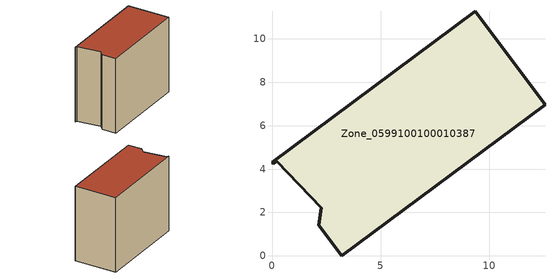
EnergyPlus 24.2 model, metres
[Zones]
Zone_0599100100010387
 floor ground (C_G): 9.36,11.28 12.58,6.96 3.22,0 2.16,1.42 2.27,2.22 0.21,4.35 0.05,4.24 0,4.31 z0
 wall outside (C_F): 12.58,6.96 9.36,11.28 0,4.31 0.05,4.24 0.21,4.35 2.27,2.22 2.16,1.42 3.22,0 12.58,6.96 z0:9.59
 roof outside (C_R): 2.27,2.22 2.16,1.42 3.22,0 12.58,6.96 9.36,11.28 0,4.31 0.05,4.24 0.21,4.35 z9.59
[BUILDING]
Pand.0599100100010387: North Axis=0; Terrain=City; Loads Convergence Tolerance Value=0.04; Temperature Convergence Tolerance Value=0.4; Solar Distribution=FullExterior; Maximum Number of Warmup Days=25; Minimum Number of Warmup Days=1
[Site:Location]
Rotterdam.The.Hague.AP_ZH_NLD Design_Conditions: Latitude=51.96; Longitude=4.45; Time Zone=1; Elevation=-4.5
[SITE:GROUNDTEMPERATURE:BUILDINGSURFACE]
18, 18, 18, 18, 18, 18, 18, 18, 18, 18, 18, 18
[MATERIAL] Thermal Absorptance=0.9; Solar Absorptance=0.7; Visible Absorptance=0.7
Name | Roughness | Thickness | Conductivity | Density | Specific Heat
G.TI.2015-2018 | MediumSmooth | 0.15 | 0.0428571 | 540 | 1210
F.TI.2015-2018 | Rough | 0.3 | 0.0666667 | 1920 | 840
R.TI.2015-2018 | MediumRough | 0.2 | 0.0333333 | 1500 | 1000
[CONSTRUCTION]
C_G: G.TI.2015-2018
C_F: F.TI.2015-2018
C_R: R.TI.2015-2018
[ZONE]
Zone_0599100100010387: Type=1; Multiplier=1; Ceiling Height=Autocalculate; Volume=Autocalculate; Floor Area=autocalculate; Part of Total Floor Area=Yes
[ZONEINFILTRATION:DESIGNFLOWRATE]
Infil_Zone_0599100100010387: Zone or ZoneList or Space or SpaceList=Zone_0599100100010387; Schedule=AlwaysOn; Design Flow Rate Calculation Method=Flow/Area; Flow Rate per Floor Area=0.0015; Constant Term Coefficient=1; Temperature Term Coefficient=0; Velocity Term Coefficient=0; Velocity Squared Term Coefficient=0
[HVACTEMPLATE:ZONE:IDEALLOADSAIRSYSTEM]
Zone_0599100100010387: Maximum Heating Supply Air Temperature=50; Minimum Cooling Supply Air Temperature=13; Maximum Heating Supply Air Humidity Ratio=0.0156; Minimum Cooling Supply Air Humidity Ratio=0.0077; Heating Limit=NoLimit; Cooling Limit=NoLimit; Dehumidification Control Type=ConstantSensibleHeatRatio; Cooling Sensible Heat Ratio=0.7; Dehumidification Setpoint=60; Humidification Control Type=None; Humidification Setpoint=30; Outdoor Air Method=None; Outdoor Air Flow Rate per Person=0.00944; Outdoor Air Flow Rate per Zone Floor Area=0; Outdoor Air Flow Rate per Zone=0; Demand Controlled Ventilation Type=None; Outdoor Air Economizer Type=NoEconomizer; Heat Recovery Type=None; Sensible Heat Recovery Effectiveness=0.7; Latent Heat Recovery Effectiveness=0.65
[ZONECONTROL:THERMOSTAT]
ThermostatControl_Zone_0599100100010387: Zone or ZoneList=Zone_0599100100010387; Control Type Schedule=DualSetpointControlType; Control 1=Thermostat_Zone_0599100100010387; Temperature Difference Between Cutout And Setpoint=0
[THERMOSTATSETPOINT:DUALSETPOINT]
Thermostat_Zone_0599100100010387: Heating Setpoint Temperature Schedule=HeatingSetpoint_Zone_0599100100010387; Cooling Setpoint Temperature Schedule=CoolingSetpoint_Zone_0599100100010387
[SCHEDULE:COMPACT]
HeatingSetpoint_Zone_0599100100010387: Through: 12/31, For: AllDays, Until: 24:00, 21
CoolingSetpoint_Zone_0599100100010387: Through: 12/31, For: AllDays, Until: 24:00, 24
DualSetpointControlType: Through: 12/31, For: AllDays, Until: 24:00, 4
AlwaysOn: Through: 12/31, For: AllDays, Until: 24:00, 1
